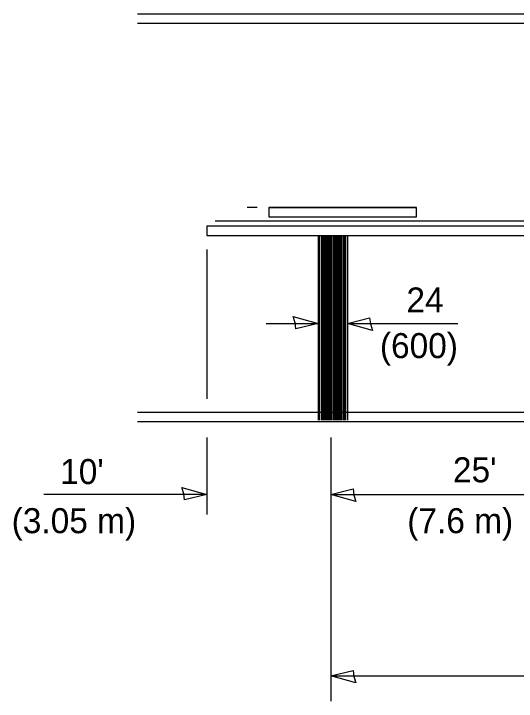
# Model space of a CAD drawing. Extents: x 783925 to 785285, y 2248 to 2688.
# Drawn here: x 784085.4 to 784133.6, y 2432.6 to 2498.5 of the extents above; entities that cross this region are included whole.
import ezdxf

# ---------------------------------------------------------------- set-up
doc = ezdxf.new("R2010")
doc.units = 0
for name, color, linetype in [('Alignment_EX_50 Notation', 7, 'Continuous'), ('Design_EX_Roadway Dimensions', 7, 'Continuous'), ('Topo_PMK Symbols', 7, 'Continuous')]:
    doc.layers.add(name, color=color, linetype=linetype)

msp = doc.modelspace()

# ---------------------------------------------------------------- linework, layer by layer
at = {"layer": 'Alignment_EX_50 Notation'}
for p, q in [((784107.778, 2479.992), (784108.747, 2479.992)), ((784104.699, 2478.651), (784202.062, 2478.651))]:
    msp.add_line(p, q, dxfattribs=at)
at = {"layer": 'Design_EX_Roadway Dimensions'}
for p, q in [((784103.886, 2475.92), (784103.886, 2461.586)), ((784109.584, 2468.823), (784114.579, 2468.823)), ((784117.393, 2468.823), (784127.983, 2468.823)), ((784103.886, 2457.868), (784103.886, 2450.487)), ((784115.818, 2457.868), (784115.818, 2432.562)), ((784103.886, 2452.408), (784088.248, 2452.408)), ((784115.818, 2452.408), (784145.653, 2452.408)), ((784115.818, 2434.992), (784176.12, 2434.992))]:
    msp.add_line(p, q, dxfattribs=at)
for points in [[(784112.179, 2469.49), (784114.579, 2468.823), (784112.45, 2468.29), (784112.376, 2468.879)], [(784119.793, 2468.156), (784117.393, 2468.823), (784119.522, 2469.356), (784119.596, 2468.766)], [(784101.486, 2453.075), (784103.886, 2452.408), (784101.757, 2451.875), (784101.682, 2452.464)], [(784118.218, 2451.741), (784115.818, 2452.408), (784117.947, 2452.941), (784118.022, 2452.352)], [(784118.218, 2434.325), (784115.818, 2434.992), (784117.947, 2435.525), (784118.022, 2434.936)]]:
    msp.add_lwpolyline(points, close=True, dxfattribs=at)
at = {"layer": 'Topo_PMK Symbols'}
for p, q in [((784097.248, 2498.537), (784199.754, 2498.537)), ((784097.248, 2497.638), (784199.604, 2497.638)), ((784109.852, 2479.956), (784124.041, 2479.956)), ((784117.393, 2477.218), (784114.58, 2477.218)), ((784117.393, 2477.218), (784114.58, 2477.218)), ((784117.393, 2477.218), (784114.58, 2477.218)), ((784114.58, 2477.218), (784114.58, 2459.542)), ((784114.695, 2477.218), (784114.695, 2459.542)), ((784114.861, 2477.218), (784114.861, 2459.542)), ((784114.993, 2477.218), (784114.993, 2459.542)), ((784115.125, 2477.218), (784115.125, 2459.542)), ((784115.257, 2477.218), (784115.257, 2459.542)), ((784115.356, 2477.218), (784115.356, 2459.542)), ((784115.487, 2477.218), (784115.487, 2459.542)), ((784115.622, 2477.218), (784115.622, 2459.542)), ((784115.752, 2477.218), (784115.752, 2459.542)), ((784115.883, 2477.218), (784115.883, 2459.542)), ((784116.018, 2477.218), (784116.018, 2459.542)), ((784116.148, 2477.218), (784116.148, 2459.542)), ((784116.282, 2477.218), (784116.282, 2459.542)), ((784116.414, 2477.218), (784116.414, 2459.542)), ((784116.546, 2477.218), (784116.546, 2459.542)), ((784116.678, 2477.218), (784116.678, 2459.542)), ((784116.81, 2477.218), (784116.81, 2459.542)), ((784116.942, 2477.218), (784116.942, 2459.542)), ((784117.074, 2477.218), (784117.074, 2459.542)), ((784117.206, 2477.218), (784117.206, 2459.542)), ((784117.393, 2477.218), (784117.393, 2459.542)), ((784097.248, 2460.306), (784185.896, 2460.306)), ((784115.792, 2459.664), (784115.792, 2459.664)), ((784097.248, 2459.408), (784174.486, 2459.408))]:
    msp.add_line(p, q, dxfattribs=at)
for points in [[(784109.852, 2479.056), (784124.041, 2479.056), (784124.041, 2479.956), (784109.852, 2479.956)], [(784103.886, 2477.256), (784191.151, 2477.256), (784191.54, 2478.156), (784103.886, 2478.156)]]:
    msp.add_lwpolyline(points, close=True, dxfattribs=at)

# ---------------------------------------------------------------- texts
at = {"layer": 'Design_EX_Roadway Dimensions'}
for s, p in [('24', (784123.059, 2469.869)), ('(600)', (784120.515, 2465.49)), ("10'", (784089.822, 2453.406)), ("25'", (784127.526, 2453.574)), ('(3.05 m)', (784085.167, 2448.69)), ('(7.6 m)', (784123.143, 2448.69))]:
    msp.add_text(s, height=2.4, dxfattribs=at).set_placement(p)

doc.saveas('drawing.dxf')
